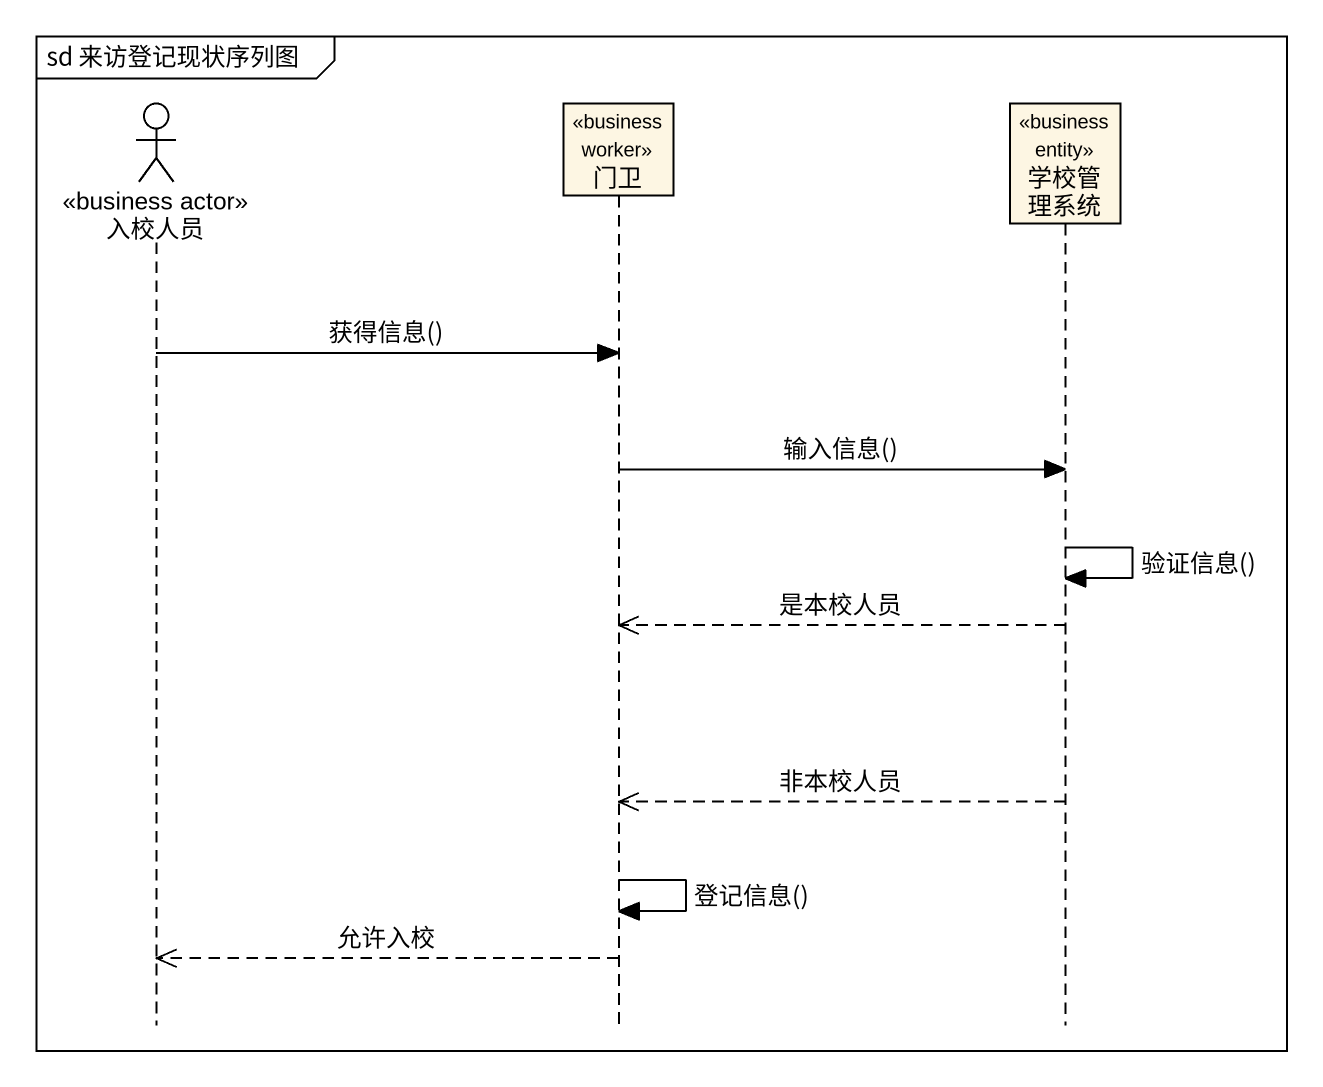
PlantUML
@startuml
mainframe sd 来访登记现状序列图
hide footbox
actor 入校人员 <<business actor>>
participant 门卫 <<business worker>>
participant 学校管理系统 <<business entity>>

入校人员 -> 门卫 : 获得信息()
门卫 -> 学校管理系统 : 输入信息()
学校管理系统 -> 学校管理系统 : 验证信息()
学校管理系统 -->> 门卫 : 是本校人员
学校管理系统 -->> 门卫 : 非本校人员
门卫 -> 门卫 : 登记信息()
门卫 -->> 入校人员 : 允许入校
@enduml
